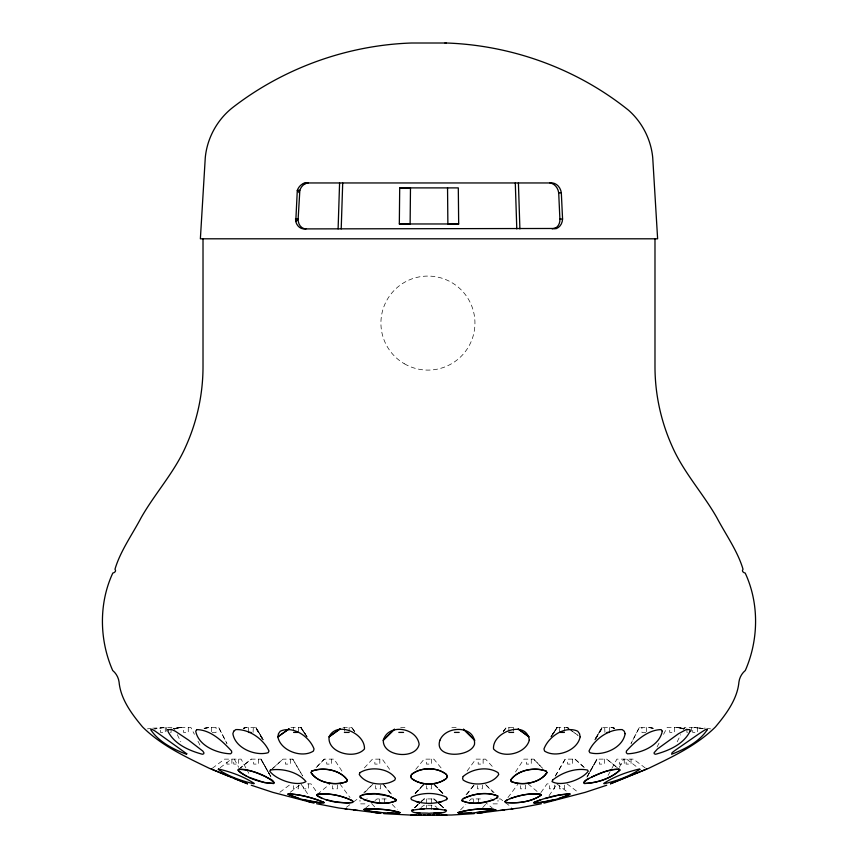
<?xml version="1.0" encoding="UTF-8"?>
<svg xmlns="http://www.w3.org/2000/svg" width="858" height="858" viewBox="0 0 858 858"><rect width="100%" height="100%" fill="white"/><g stroke="black" fill="none" stroke-linecap="round" stroke-linejoin="round"><path stroke-width="0.64" stroke-dasharray="4.29 3.22" d="M677.177 741.827L680.737 734.641M683.118 729.858L684.309 727.455L705.33 728.163M639.36 727.455L631.027 743.521L639.36 727.455L649.238 727.455L654.01 728.313M657.067 746.964L660.027 741.226M663.588 734.341L667.138 727.455L677.059 727.455L684.759 728.635M619.294 767.331L623.691 759.137M608.086 775.375L611.228 769.572M611.861 768.414L616.891 759.137L633.461 759.137L645.656 768.275M602.08 727.455L594.755 739.918L602.08 727.455L612.044 727.455L614.489 728.206M586.969 777.026L596.954 759.137L606.724 759.137L619.315 769.304M588.77 773.734L596.954 759.137M587.011 777.026L589.543 772.554L587.558 775.975M590.175 771.439L597.125 759.137L590.111 771.492M555.33 775.975L565.24 759.137L575.01 759.137L585.145 768.296M594.83 739.875L602.177 727.455L595.57 738.62M555.373 775.975L565.24 759.137M595.688 738.749L602.616 727.455L595.752 738.62M552.799 734.234L557.067 727.455L567.041 727.455M552.917 734.234L557.239 727.455L550.729 737.065M515.508 771.943L523.906 759.137L533.676 759.137L542.428 768.189L533.676 759.137M551.919 735.274L557.067 727.455M550.911 736.947L557.239 727.455M549.077 795.645L557.11 783.88M540.883 792.61L547.018 783.88L550.418 783.88M467.117 771.052L475.772 759.137L485.542 759.137L493.629 767.867M507.957 797.565L518.135 783.88M503.196 731.466L506.252 727.455L514.939 727.455M466.87 794.411L475.01 783.88M503.367 731.466L506.488 727.455L503.281 731.381M415.722 769.379L424.12 759.137L433.88 759.137L442.278 769.379M466.055 794.712L474.195 784.866M423.176 784.856L415.293 793.629L424.217 783.88M482.689 807.56L486.196 803.721M364.371 767.867L372.458 759.137L382.228 759.137L390.883 771.052M415.1 793.414L423.155 784.834M415.154 793.414L423.316 784.834M460.574 809.866L465.84 804.396M469.337 800.75L471.096 798.927L480.984 798.927L483.011 800.546M324.324 759.137L315.519 768.189L324.324 759.137L334.094 759.137L342.492 771.943M364.8 792.46L373.176 783.88L363.867 792.599M420.302 802.412L414.661 807.635L420.42 802.412M421.235 801.533L424.056 798.927L433.944 798.927L438.77 803.367M414.414 807.807L418.275 804.257M419.23 803.367L424.056 798.927M414.457 807.807L420.313 802.477M271.042 769.894L282.99 759.137L292.76 759.137L302.627 775.975M272.855 768.296L282.99 759.137M317.439 794.326L329.976 783.88M269.23 773.734L261.046 759.137L251.276 759.137L240.648 767.738M238.685 769.304L251.276 759.137M365.894 807.818L373.981 801.351M374.989 800.546L377.016 798.927L386.904 798.927L388.663 800.75M220.163 767.738L231.338 759.137M290.143 792.342L301.169 783.88M279.88 792.256L291.001 783.88M346.407 807.303L352.466 802.734M353.485 801.973L357.529 798.927L358.976 798.927M421.021 807.485L424.056 805.201L433.944 805.201L436.979 807.485M212.344 768.275L224.539 759.137L241.109 759.137L246.139 768.414M243.479 728.324L245.956 727.455L255.92 727.455L263.288 739.918L255.92 727.455M243.672 728.324L246.203 727.455L242.288 728.26M243.511 728.206L245.956 727.455M243.704 728.206L246.203 727.455M203.989 728.313L208.762 727.455L218.672 727.455L226.962 743.521L218.672 727.455M204.536 728.313L209.684 727.455L204.965 728.249M174.088 728.624L181.349 727.455L174.163 728.517M173.241 728.635L180.974 727.455L190.862 727.455L194.412 734.341M147.426 728.871L151.351 728.345M152.67 728.163L173.691 727.455L174.882 729.858M290.959 727.455L300.933 727.455L306.081 735.274M343.061 727.455L351.748 727.455L354.804 731.466M400.665 727.455L406.145 727.455M451.855 727.455L457.335 727.455M170.474 732.41L171.085 732.41L171.085 727.455M212.216 732.41L216.077 732.41L216.077 727.455M253.056 732.41L253.314 727.455M604.944 732.41L604.686 727.455M645.784 732.41L641.923 732.41L641.923 727.455M687.526 732.41L686.915 732.41L686.915 727.455M307.582 783.88L310.982 783.88L317.117 792.61M366.763 798.927L367.417 798.927M490.583 798.927L491.237 798.927M499.024 798.927L500.471 798.927L504.515 801.973M364.95 803.871L359.995 803.871L359.995 800.16M493.05 803.871L498.005 803.871L498.005 800.16M706.649 728.345L710.574 728.871M683.837 728.517L676.651 727.455L683.912 728.624M653.464 728.313L648.316 727.455L653.035 728.249M614.328 728.324L611.797 727.455L615.712 728.26M568.715 728.324L566.377 727.455L568.79 728.067M611.797 727.455L614.296 728.206M566.377 727.455L568.897 728.292M612.044 727.455L614.521 728.324M568.908 728.903L578.099 735.392L569.058 728.903M566.999 783.88L578.12 792.256M505.534 802.734L511.593 807.303M556.831 783.88L567.857 792.342M626.662 759.137L637.837 767.738M617.352 767.738L606.724 759.137M484.019 801.351L492.106 807.818M528.024 783.88L540.561 794.326M575.01 759.137L585.96 768.993M437.687 802.477L443.543 807.807M437.58 802.412L443.286 807.635L437.698 802.412M439.725 804.257L443.586 807.807M433.944 798.927L436.765 801.533M494.133 792.599L484.824 783.88L493.2 792.46M392.16 804.396L397.426 809.866M434.684 784.834L442.846 793.414M434.845 784.834L442.9 793.414M371.804 803.721L375.311 807.56M433.783 783.88L442.653 793.629L434.824 784.856M383.805 784.866L391.945 794.712M354.719 731.381L351.512 727.455L354.633 731.466M382.99 783.88L391.13 794.411M339.865 783.88L350.043 797.565M300.89 783.88L308.923 795.645M305.083 734.234L300.761 727.455L307.271 737.065M300.761 727.455L307.089 736.947M300.933 727.455L305.201 734.234M262.312 738.749L255.384 727.455L262.248 738.62M263.17 739.875L255.823 727.455L262.43 738.62M292.76 759.137L302.67 775.975M267.889 771.492L260.875 759.137L267.825 771.439M270.442 775.975L268.533 772.608L270.989 777.026M261.046 759.137L271.031 777.026M246.772 769.572L249.914 775.375M234.309 759.137L238.706 767.331M197.973 741.226L200.933 746.964M177.263 734.641L180.823 741.827M697.479 727.455L697.479 732.41L692.728 732.41L692.728 727.455M691.666 727.455L691.666 731.166M674.463 727.455L674.463 732.41L669.733 732.41L669.733 727.455M646.642 727.455L646.642 732.41M631.048 759.137L631.048 764.092L626.104 764.092L626.104 759.137M624.249 759.137L624.249 764.092L619.304 764.092L619.304 759.137M609.437 727.455L609.437 732.41M604.311 759.137L604.311 764.092L599.367 764.092L599.367 759.137M572.597 759.137L572.597 764.092L567.653 764.092L567.653 759.137M564.425 727.455L564.425 731.166M564.532 785.113L564.532 788.834L559.577 788.834L559.577 785.113M559.673 727.455L559.673 732.41M554.375 785.113L554.375 788.834L549.474 788.834L549.474 783.88M531.263 759.137L531.263 764.092L526.319 764.092L526.319 759.137M525.557 785.113L525.557 788.834L520.613 788.834L520.613 785.113M513.61 727.455L513.61 731.166M508.858 727.455L508.858 731.166M483.129 759.137L483.129 764.092L478.185 764.092L478.185 759.137M482.368 785.113L482.368 788.834L477.466 788.834L477.466 785.113M478.517 798.927L478.517 803.871M473.562 798.927L473.562 803.871M431.477 759.137L431.477 764.092L426.523 764.092L426.523 759.137M431.477 785.113L431.477 788.834L426.523 788.834L426.523 785.113M431.477 798.927L431.477 803.871M431.477 805.201L431.477 810.145M426.523 798.927L426.523 803.871M426.523 805.201L426.523 807.678M384.438 798.927L384.438 803.871M380.534 785.113L380.534 788.834L375.632 788.834L375.632 785.113M379.815 759.137L379.815 764.092L374.871 764.092L374.871 759.137M379.483 798.927L379.483 803.871M349.142 727.455L349.142 731.166M344.39 727.455L344.39 731.166M337.387 785.113L337.387 788.834L332.443 788.834L332.443 785.113M331.681 759.137L331.681 764.092L326.737 764.092L326.737 759.137M308.526 783.88L308.526 788.834L303.625 788.834L303.625 785.113M298.327 727.455L298.327 732.41M298.423 785.113L298.423 788.834L293.468 788.834L293.468 785.113M293.575 727.455L293.575 729.933M290.347 759.137L290.347 764.092L285.403 764.092L285.403 759.137M258.633 759.137L258.633 764.092L253.689 764.092L253.689 759.137M248.563 727.455L248.563 732.41M238.696 759.137L238.696 764.092L233.751 764.092L233.751 759.137M231.896 759.137L231.896 764.092L226.952 764.092L226.952 759.137M211.358 727.455L211.358 732.41M188.267 727.455L188.267 732.41L183.537 732.41L183.537 727.455M166.334 727.455L166.334 731.166M165.272 727.455L165.272 732.41L160.521 732.41L160.521 727.455M424.217 798.927L421.364 801.533L424.217 798.927M180.941 727.455L173.198 728.742L180.974 727.455M163.728 727.455L154.569 728.957L163.728 727.455M703.142 728.699L694.165 727.455L703.174 728.699M684.802 728.742L677.059 727.455L684.791 728.742M436.711 801.587L433.783 798.927L436.636 801.533M404.418 363.803A47.018 47.018 0 0 0 474.946 323.091A47.018 47.018 0 0 0 404.418 282.379A47.018 47.018 0 0 0 404.418 363.803"/><path stroke-width="1.29" d="M399.324 223.97L399.699 187.891L458.301 187.891L458.676 223.97L399.324 223.97L410.124 223.959L410.478 187.902L399.699 187.891M338.106 228.904L339.586 182.958M341.205 228.904L342.707 182.958M305.952 183.451L303.378 183.558L305.448 182.958L552.552 182.958A11.175 9.341 81.6 0 1 561.325 192.825L562.569 219.037A11.09 9.277 81.6 0 1 556.488 228.475L303.271 228.904A11.09 9.277 -81.6 0 1 295.774 221.493L297.297 190.401A11.637 9.728 -81.6 0 1 303.378 183.558L308.054 182.958L305.952 183.451A10.843 9.063 -81.8 0 0 299.839 190.347L298.134 219.037A9.878 8.258 -81.8 0 0 305.984 228.904M446.471 799.635L447.093 798.508L446.471 797.232C435.982 792.224 422.018 792.224 411.529 797.232L410.907 798.508L411.529 799.635C422.125 804.579 435.875 804.579 446.471 799.635L447.093 798.508M497.854 797.254C487.945 803.549 472.855 805.222 461.979 800.718L461.979 799.624C472.061 793.393 486.904 791.537 497.854 796.063L496.632 798.508M411.529 810.478C411.947 814.242 425.171 812.537 429 813.32C432.829 812.537 446.053 814.242 446.471 810.478C435.113 808.075 422.887 808.075 411.529 810.478L413.331 809.92M295.774 221.493L298.134 219.037L295.431 219.037M360.146 796.063C371.096 791.569 385.95 793.371 396.021 799.624L396.021 800.718C385.21 805.362 370.045 803.549 360.146 797.254L360.146 796.063L363.728 794.336L375.718 793.886L389.092 796.085L396.021 799.635M396.021 800.707C386.154 805.533 373.895 802.391 363.728 799.635M339.671 729.021L329.075 736.84C327.252 753.12 355.191 759.802 364.468 748.97C365.283 733.29 336.765 720.516 329.075 736.84L340.283 728.903M288.942 728.903L277.853 736.84C280.491 750.954 302.155 758.483 313.427 751.061L314.039 748.97C309.513 736.657 293.125 725.289 280.276 731.209L278.475 733.687L277.853 736.84L289.092 728.903M569.862 794.358C558.719 799.409 546.16 802.327 533.987 802.927L533.987 802.434C545.248 797.726 557.614 794.39 569.862 793.875L568.639 795.087L558.837 798.508M507.41 799.635L504.987 801.672L505.609 802.445C517.385 803.667 531.52 801.973 541.173 795.087L540.561 794.326C528.785 792.781 516.248 795.58 505.609 800.718L504.987 801.704L505.609 802.445C517.374 803.56 531.488 801.994 541.173 795.066L540.561 794.369C530.426 792.738 519.937 795.43 510.285 798.519M533.987 802.445L540.915 799.656M589.049 778.345L584.362 781.552L583.751 782.721L584.362 783.493C596.836 783.118 610.789 778.646 619.937 770.076L619.315 769.304C610.081 768.789 601.136 772.908 592.792 776.469C590.422 778.292 582.925 779.911 584.362 783.483C596.814 782.914 610.821 778.678 619.937 770.001L619.315 769.326C609.577 768.993 600.182 773.155 591.516 777.209M463.202 798.508C473.68 793.897 487.226 791.387 497.854 796.085M610.488 783.815L648.723 768.285C672.2 756.949 696.675 745.581 715.422 726.962C726.168 714.146 737.419 699.055 738.931 682.013C739.51 677.552 741.827 673.358 745.302 670.506C758.719 639.961 759.309 603.346 745.194 573.047C743.414 572.715 741.441 571.106 743.017 569.229C737.751 551.233 725.632 534.384 716.827 517.631C702.831 493.028 683.172 471.911 671.9 445.752C660.821 420.978 655.019 393.908 654.986 366.774L654.986 238.803M552.22 228.904L555.737 227.928A9.663 8.076 81.8 0 0 559.899 219.037L558.697 192.825A11.165 9.341 81.8 0 0 549.946 182.958M646.675 769.036L610.488 783.719M543.961 803.131L585.231 792.342L606.735 785.231M494.272 799.635C484.105 802.391 471.793 805.619 461.979 800.707M545.002 798.541L558.848 795.087L569.862 793.886M554.289 799.624L540.915 802.445L533.987 802.938M438.041 802.445L441.795 801.704M541.409 803.731L519.176 808L477.434 813.32M324.013 802.938C311.819 802.294 299.281 799.42 288.138 794.358L288.138 793.875C300.375 794.369 312.752 797.736 324.013 802.434L320.431 802.927L303.711 799.624M482.732 812.612L478.045 813.234M504.568 809.92L500.214 810.478M512.998 808.88L511.196 809.105M441.795 812.612L433.687 813.234M476.04 812.612C527.059 804.804 465.304 816.226 457.947 812.612C469.412 809.298 482.303 808.118 494.133 809.437C482.303 808.086 469.412 809.33 457.947 812.612L463.245 813.32L471.364 812.976M288.138 793.886C300.386 794.444 312.72 797.79 324.013 802.445M554.043 228.657L556.488 228.475L555.737 227.928M474.249 813.652L451.64 815.014L410.907 815.1L414.478 815.1M424.313 808.88L419.959 809.105M299.839 190.347L297.297 190.401L299.313 192.825M446.846 815.1L441.044 815.1M415.626 815.1L416.956 815.1M418.457 815.1L421.707 815.1M423.444 815.1L425.257 815.1M427.123 815.1L430.877 815.1M432.743 815.1L434.556 815.1M436.293 815.1L439.543 815.1M444.991 43.007L446.503 43.007C512.301 45.302 577.284 68.994 628.624 110.307C642.256 122.351 651.05 139.639 652.734 157.765L657.625 238.803L200.375 238.803L205.266 157.765C207.089 137.988 217.439 119.23 233.194 107.143C284.073 67.932 347.297 45.184 411.497 43.007L446.117 43.007M558.697 192.825L561.325 192.825M559.899 219.037L562.569 219.037M248.563 732.41L251.062 732.41M293.575 732.41L298.327 732.41M344.39 732.41L349.142 732.41M398.82 732.41L403.55 732.41M454.45 732.41L459.18 732.41M508.858 732.41L513.61 732.41M559.673 732.41L564.425 732.41M606.938 732.41L609.437 732.41M427.767 783.88L430.233 783.88M458.676 223.97L447.876 223.959L447.544 187.891M411.154 815.1L383.751 813.652M438.041 809.105L433.687 808.88M387.698 813.052L396.321 813.277L400.053 812.612C388.588 809.298 375.697 808.107 363.867 809.437L370.12 811.314L381.96 812.612L394.755 813.32L400.053 812.612C391.42 809.598 381.81 809.523 372.694 808.89C350.3 808.601 377.702 812.773 381.96 812.612M380.566 813.32L338.824 808L316.591 803.731M346.804 809.105L345.002 808.88M416.205 812.612L419.959 812.976M379.955 813.234L375.268 812.612M357.786 810.478L353.432 809.92M416.205 801.704L419.959 802.445M325.868 799.635L334.92 801.704L347.715 803.131L352.391 802.445L353.013 801.704L352.391 800.718C341.752 795.591 329.215 792.771 317.439 794.326L316.827 795.066C326.415 802.069 340.68 803.496 352.391 802.445L353.013 801.672L352.391 800.718C341.731 795.645 329.215 792.856 317.439 794.369L316.827 795.087L317.439 796.042L322.125 798.508M314.039 803.131L272.769 792.342L251.265 785.231M308.741 801.704L311.615 802.445M446.471 810.478L444.669 809.92M299.163 798.508L288.138 794.326M247.512 783.719L231.017 777.209M234.105 778.388L247.512 783.815M248.606 777.209L264.489 782.625L273.638 783.493C275.075 779.922 267.632 778.249 265.208 776.522C256.885 772.897 247.941 768.725 238.685 769.304L238.063 770.076C247.19 778.71 261.218 782.893 273.638 783.483L274.249 782.721C264.972 774.313 251.222 769.83 238.685 769.326L238.063 770.001L238.685 771.149L240.487 772.693L247.115 776.469M231.145 777.209L209.277 768.285C185.8 756.949 161.325 745.581 142.578 726.962C131.832 714.146 120.581 699.055 119.069 682.013C118.49 677.552 116.173 673.358 112.698 670.506C99.281 639.961 98.691 603.346 112.806 573.047C114.586 572.715 116.559 571.106 114.983 569.229C120.249 551.233 132.368 534.384 141.173 517.631C155.169 493.028 174.828 471.911 186.1 445.752C197.179 420.978 202.981 393.908 203.014 366.774L203.014 238.803M229.418 776.522L211.325 769.036M360.146 797.232L361.368 798.508M518.414 182.958L519.894 228.904M515.293 182.958L516.795 228.904M383.311 740.218C382.518 756.917 416.076 759.877 419.144 744.294C416.838 727.67 388.363 722.951 383.311 740.218L394.412 729.279L383.311 740.218M662.279 731.209C659.534 745.977 640.712 753.442 627.391 753.796L626.286 752.702L626.415 751.061C635.381 741.28 647.329 729.847 661.175 729.6L662.279 731.209M168.029 729.6L167.911 731.209C174.281 744.197 189.189 750.696 202.424 754.257L203.775 753.796L203.893 752.702L202.788 751.061L188.728 740.218L175.268 731.209L171.836 729.6L168.029 729.6M625.128 733.687C622.801 748.251 602.606 756.391 589.854 752.702L588.996 751.061C594.422 739.156 608.858 728.925 622.232 729.6L624.27 731.209L625.128 733.687M580.147 736.84C577.509 750.954 555.845 758.483 544.573 751.061L543.961 748.97C548.487 736.657 564.875 725.289 577.724 731.209L579.525 733.687L580.147 736.84M529.3 740.218C525.707 753.871 502.809 759.126 493.532 748.97C491.999 731.949 526.726 719.347 529.3 740.218M439.929 740.218C433.505 758.762 470.302 757.678 474.528 744.294C476.029 725.546 446.139 724.924 439.929 740.218M447.093 776.469L446.471 778.388C436.979 785.907 421.021 785.907 411.529 778.388L410.907 776.522L411.529 774.495C420.795 766.859 437.183 766.955 446.471 774.495L447.093 776.469L446.471 778.345C437.033 785.81 420.967 785.81 411.529 778.345L410.907 776.469L411.529 774.527C420.86 766.945 437.162 766.88 446.471 774.527L447.093 776.522M463.181 776.469L462.559 778.345L463.181 780.061C473.187 786.7 492.192 784.931 498.745 774.495L498.133 772.715C487.945 765.99 472.039 768.618 463.181 776.469M233.73 731.209L232.872 733.687C235.199 748.251 255.394 756.391 268.146 752.702L269.004 751.061C263.578 739.156 249.142 728.925 235.768 729.6L233.73 731.209M546.878 772.693C540.175 783.075 522.275 786.121 511.314 781.595L510.692 780.072C517.653 769.701 535.07 766.698 546.267 771.149L546.878 772.693C540.111 783.161 522.361 786.046 511.314 781.552L510.692 780.061C517.717 769.894 535.242 766.762 546.267 771.245L546.878 772.715M359.867 772.715L359.255 774.495C365.808 784.931 384.813 786.7 394.819 780.061L395.441 778.345C388.674 767.974 370.077 766.14 359.867 772.715M311.733 771.149L311.122 772.693C317.825 783.075 335.725 786.121 346.686 781.595L347.308 780.072C340.347 769.701 322.93 766.698 311.733 771.149M347.308 780.061L346.686 781.595C335.596 786.003 317.921 783.172 311.122 772.715L311.733 771.245C322.822 766.773 340.272 769.862 347.308 780.072M552.649 780.061L552.026 781.595C561.068 787.043 581.917 779.804 588.213 771.245L587.601 770.076C575.697 767.642 562.022 772.457 552.649 780.061M690.089 731.209C683.719 744.197 668.811 750.696 655.576 754.257L654.225 753.796L654.107 752.702L657.464 748.97L678.581 733.687L686.164 729.6L689.971 729.6L690.089 731.209M270.399 770.076L269.787 771.245C276.083 779.804 296.932 787.043 305.974 781.595C298.123 771.986 282.336 768.028 270.399 770.076M707.357 729.6C699.184 741.945 685.027 749.055 671.589 754.257L672.082 752.702L674.12 751.061L699.141 733.687L705.415 729.6L707.357 729.6M196.825 729.6L195.721 731.209C198.466 745.977 217.288 753.442 230.609 753.796L231.714 752.702L231.585 751.061C222.619 741.28 210.671 729.847 196.825 729.6M639.875 769.304C629.386 776.393 616.666 780.898 604.3 783.719L603.689 783.483C614.317 776.511 626.876 772.028 639.253 769.036L639.875 769.304M186.776 753.796L186.411 754.257C172.973 749.055 158.816 741.945 150.643 729.6L152.585 729.6L155.266 731.209L186.776 753.796M218.747 769.036L218.125 769.304C228.614 776.393 241.334 780.898 253.7 783.719L254.311 783.483C243.683 776.511 231.124 772.028 218.747 769.036M528.925 736.84L518.243 729.021L528.925 736.84M474.689 740.218L463.588 729.279L474.689 740.218"/></g></svg>
